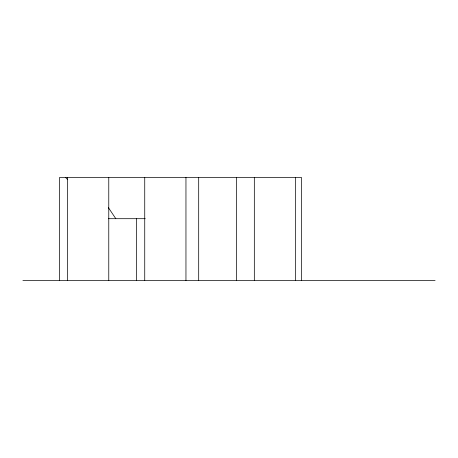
<?xml version="1.0" encoding="UTF-8"?>
<svg xmlns="http://www.w3.org/2000/svg" width="458" height="458" viewBox="0 0 458 458"><rect width="100%" height="100%" fill="white"/><g stroke="black" fill="none" stroke-linecap="round" stroke-linejoin="round"><path stroke-width="0.69" d="M108.357 218.695L145.255 218.695M22.9 280.525L435.1 280.525M65.574 177.475L67.549 179.536M108.311 207.508L115.822 218.695M301.484 280.525L301.484 177.475L59.54 177.475L59.54 280.525M295.547 177.475L295.547 280.525M254.327 177.475L254.327 280.525M236.557 177.475L236.557 280.525M198.692 177.475L198.692 280.525M185.954 177.475L185.954 280.525M144.734 177.475L144.734 280.525M136.432 218.695L136.432 280.525M108.769 177.475L108.769 280.525M67.549 177.475L67.549 280.525"/></g></svg>
